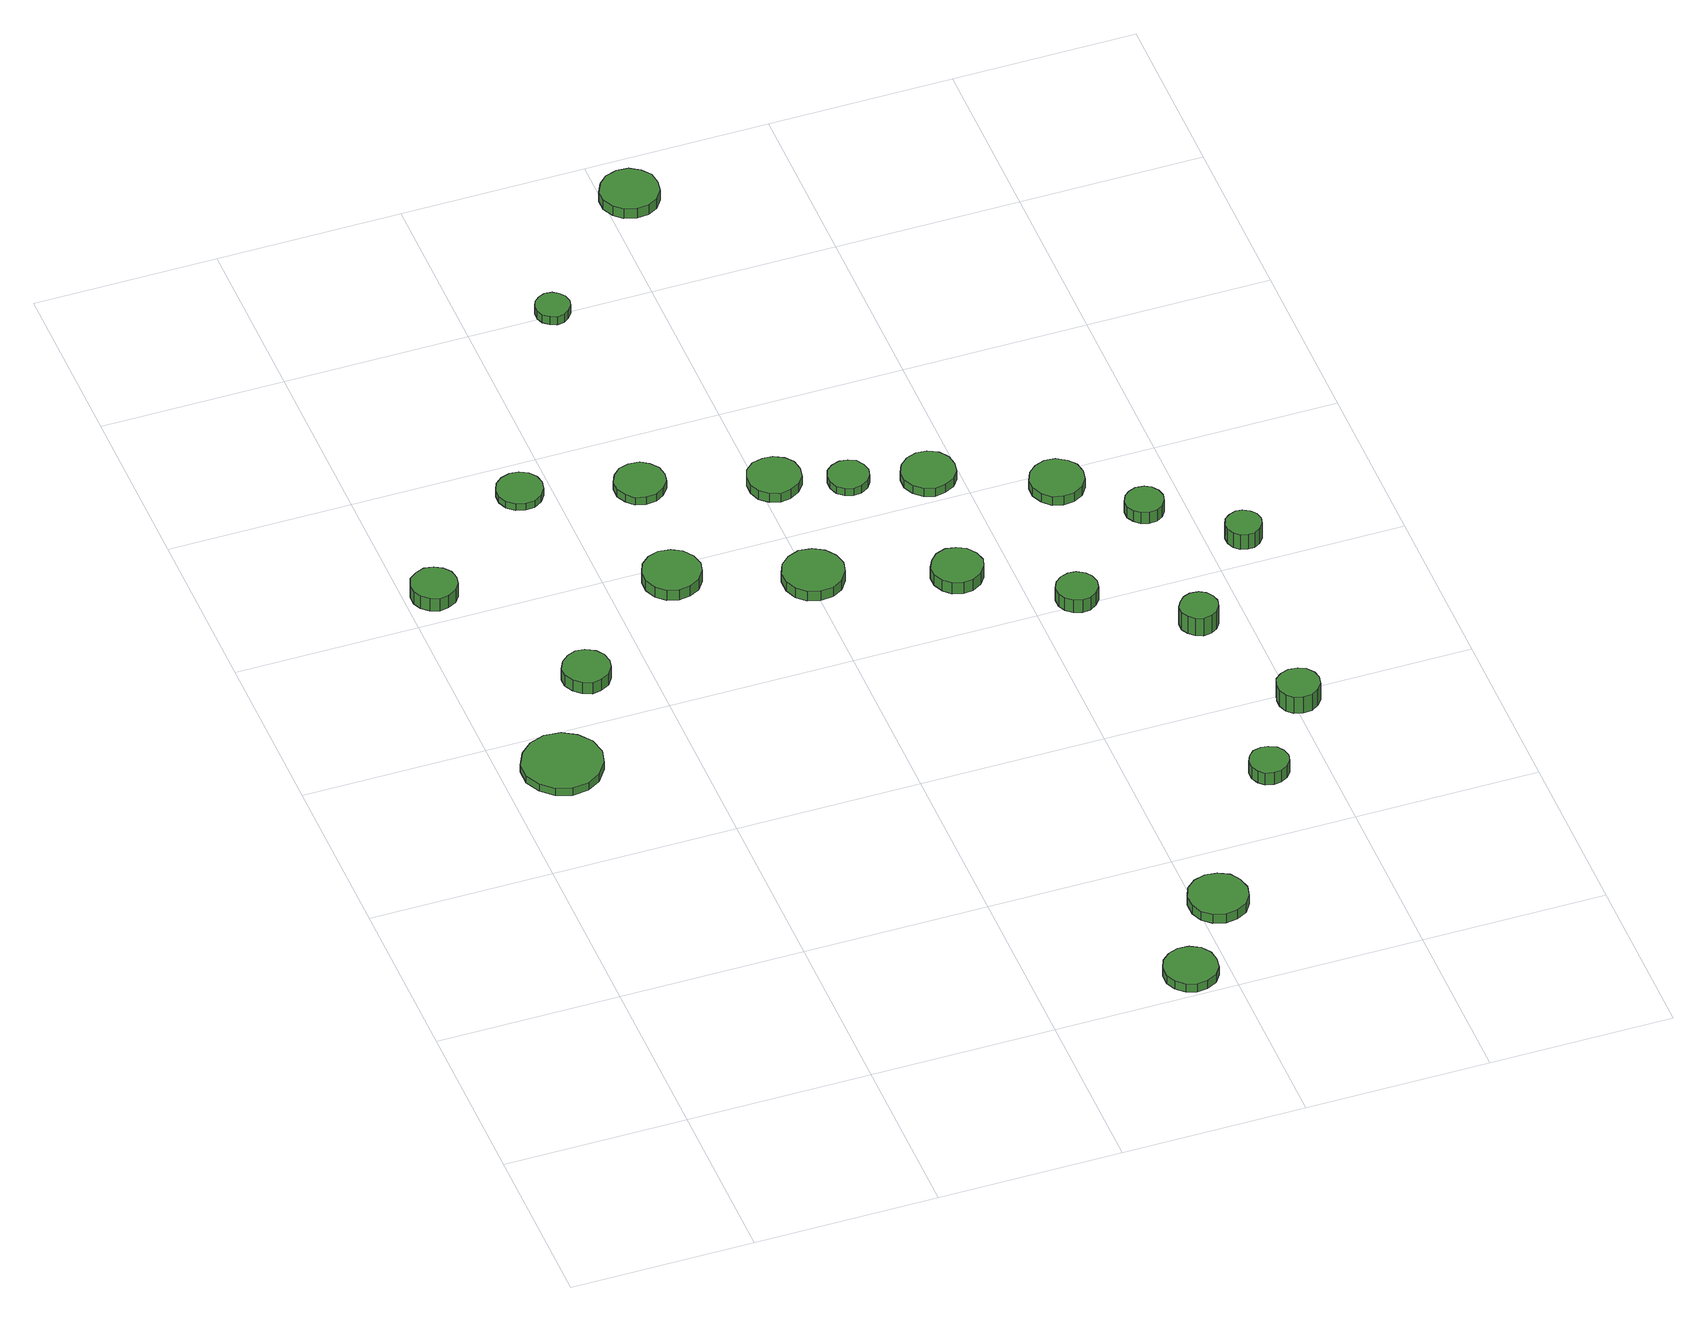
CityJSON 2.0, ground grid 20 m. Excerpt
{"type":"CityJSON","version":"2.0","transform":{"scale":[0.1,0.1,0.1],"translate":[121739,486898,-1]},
"CityObjects":{
"tree1":{"type":"SolitaryVegetationObject","attributes":{"function":"something"},"geometry":[{"type":"MultiSurface","lod":"1","boundaries":[[[0,1,2,3,4,5,6,7,8,9,10,11,12,13,14]],[[15,16,17,18,19,20,21,22,23,24,25,26,27,28,29]],[[0,29,28,1]],[[1,28,27,2]],[[2,27,26,3]],[[3,26,25,4]],[[4,25,24,5]],[[5,24,23,6]],[[6,23,22,7]],[[7,22,21,8]],[[8,21,20,9]],[[9,20,19,10]],[[10,19,18,11]],[[11,18,17,12]],[[12,17,16,13]],[[13,16,15,14]],[[14,15,29,0]]]}]},
"tree2":{"type":"SolitaryVegetationObject","attributes":{"function":"something"},"geometry":[{"type":"MultiSurface","lod":"1","boundaries":[[[30,31,32,33,34,35,36,37,38,39,40,41,42,43,44]],[[45,46,47,48,49,50,51,52,53,54,55,56,57,58,59]],[[30,59,58,31]],[[31,58,57,32]],[[32,57,56,33]],[[33,56,55,34]],[[34,55,54,35]],[[35,54,53,36]],[[36,53,52,37]],[[37,52,51,38]],[[38,51,50,39]],[[39,50,49,40]],[[40,49,48,41]],[[41,48,47,42]],[[42,47,46,43]],[[43,46,45,44]],[[44,45,59,30]]]}]},
"tree3":{"type":"SolitaryVegetationObject","attributes":{"function":"something"},"geometry":[{"type":"MultiSurface","lod":"1","boundaries":[[[60,61,62,63,64,65,66,67,68,69,70,71,72,73,74]],[[75,76,77,78,79,80,81,82,83,84,85,86,87,88,89]],[[60,89,88,61]],[[61,88,87,62]],[[62,87,86,63]],[[63,86,85,64]],[[64,85,84,65]],[[65,84,83,66]],[[66,83,82,67]],[[67,82,81,68]],[[68,81,80,69]],[[69,80,79,70]],[[70,79,78,71]],[[71,78,77,72]],[[72,77,76,73]],[[73,76,75,74]],[[74,75,89,60]]]}]},
"tree4":{"type":"SolitaryVegetationObject","attributes":{"function":"something"},"geometry":[{"type":"MultiSurface","lod":"1","boundaries":[[[90,91,92,93,94,95,96,97,98,99,100,101,102,103,104]],[[105,106,107,108,109,110,111,112,113,114,115,116,117,118,119]],[[90,119,118,91]],[[91,118,117,92]],[[92,117,116,93]],[[93,116,115,94]],[[94,115,114,95]],[[95,114,113,96]],[[96,113,112,97]],[[97,112,111,98]],[[98,111,110,99]],[[99,110,109,100]],[[100,109,108,101]],[[101,108,107,102]],[[102,107,106,103]],[[103,106,105,104]],[[104,105,119,90]]]}]},
"tree5":{"type":"SolitaryVegetationObject","attributes":{"function":"something"},"geometry":[{"type":"MultiSurface","lod":"1","boundaries":[[[120,121,122,123,124,125,126,127,128,129,130,131,132,133,134]],[[135,136,137,138,139,140,141,142,143,144,145,146,147,148,149]],[[120,149,148,121]],[[121,148,147,122]],[[122,147,146,123]],[[123,146,145,124]],[[124,145,144,125]],[[125,144,143,126]],[[126,143,142,127]],[[127,142,141,128]],[[128,141,140,129]],[[129,140,139,130]],[[130,139,138,131]],[[131,138,137,132]],[[132,137,136,133]],[[133,136,135,134]],[[134,135,149,120]]]}]},
"tree6":{"type":"SolitaryVegetationObject","attributes":{"function":"something"}},
"tree7":{"type":"SolitaryVegetationObject","attributes":{"function":"something"},"geometry":[{"type":"MultiSurface","lod":"1","boundaries":[[[150,151,152,153,154,155,156,157,158,159,160,161,162,163,164]],[[165,166,167,168,169,170,171,172,173,174,175,176,177,178,179]],[[150,179,178,151]],[[151,178,177,152]],[[152,177,176,153]],[[153,176,175,154]],[[154,175,174,155]],[[155,174,173,156]],[[156,173,172,157]],[[157,172,171,158]],[[158,171,170,159]],[[159,170,169,160]],[[160,169,168,161]],[[161,168,167,162]],[[162,167,166,163]],[[163,166,165,164]],[[164,165,179,150]]]}]},
"tree8":{"type":"SolitaryVegetationObject","attributes":{"function":"something"},"geometry":[{"type":"MultiSurface","lod":"1","boundaries":[[[180,181,182,183,184,185,186,187,188,189,190,191,192,193,194]],[[195,196,197,198,199,200,201,202,203,204,205,206,207,208,209]],[[180,209,208,181]],[[181,208,207,182]],[[182,207,206,183]],[[183,206,205,184]],[[184,205,204,185]],[[185,204,203,186]],[[186,203,202,187]],[[187,202,201,188]],[[188,201,200,189]],[[189,200,199,190]],[[190,199,198,191]],[[191,198,197,192]],[[192,197,196,193]],[[193,196,195,194]],[[194,195,209,180]]]}]},
"tree9":{"type":"SolitaryVegetationObject","attributes":{"function":"something"},"geometry":[{"type":"MultiSurface","lod":"1","boundaries":[[[210,211,212,213,214,215,216,217,218,219,220,221,222,223,224]],[[225,226,227,228,229,230,231,232,233,234,235,236,237,238,239]],[[210,239,238,211]],[[211,238,237,212]],[[212,237,236,213]],[[213,236,235,214]],[[214,235,234,215]],[[215,234,233,216]],[[216,233,232,217]],[[217,232,231,218]],[[218,231,230,219]],[[219,230,229,220]],[[220,229,228,221]],[[221,228,227,222]],[[222,227,226,223]],[[223,226,225,224]],[[224,225,239,210]]]}]},
"tree10":{"type":"SolitaryVegetationObject","attributes":{"function":"something"}},
"tree11":{"type":"SolitaryVegetationObject","attributes":{"function":"something"},"geometry":[{"type":"MultiSurface","lod":"1","boundaries":[[[240,241,242,243,244,245,246,247,248,249,250,251,252,253,254]],[[255,256,257,258,259,260,261,262,263,264,265,266,267,268,269]],[[240,269,268,241]],[[241,268,267,242]],[[242,267,266,243]],[[243,266,265,244]],[[244,265,264,245]],[[245,264,263,246]],[[246,263,262,247]],[[247,262,261,248]],[[248,261,260,249]],[[249,260,259,250]],[[250,259,258,251]],[[251,258,257,252]],[[252,257,256,253]],[[253,256,255,254]],[[254,255,269,240]]]}]},
"tree12":{"type":"SolitaryVegetationObject","attributes":{"function":"something"},"geometry":[{"type":"MultiSurface","lod":"1","boundaries":[[[270,271,272,273,274,275,276,277,278,279,280,281,282,283,284]],[[285,286,287,288,289,290,291,292,293,294,295,296,297,298,299]],[[270,299,298,271]],[[271,298,297,272]],[[272,297,296,273]],[[273,296,295,274]],[[274,295,294,275]],[[275,294,293,276]],[[276,293,292,277]],[[277,292,291,278]],[[278,291,290,279]],[[279,290,289,280]],[[280,289,288,281]],[[281,288,287,282]],[[282,287,286,283]],[[283,286,285,284]],[[284,285,299,270]]]}]},
"tree13":{"type":"SolitaryVegetationObject","attributes":{"function":"something"},"geometry":[{"type":"MultiSurface","lod":"1","boundaries":[[[300,301,302,303,304,305,306,307,308,309,310,311,312,313,314]],[[315,316,317,318,319,320,321,322,323,324,325,326,327,328,329]],[[300,329,328,301]],[[301,328,327,302]],[[302,327,326,303]],[[303,326,325,304]],[[304,325,324,305]],[[305,324,323,306]],[[306,323,322,307]],[[307,322,321,308]],[[308,321,320,309]],[[309,320,319,310]],[[310,319,318,311]],[[311,318,317,312]],[[312,317,316,313]],[[313,316,315,314]],[[314,315,329,300]]]}]},
"tree14":{"type":"SolitaryVegetationObject","attributes":{"function":"something"}},
"tree15":{"type":"SolitaryVegetationObject","attributes":{"function":"something"},"geometry":[{"type":"MultiSurface","lod":"1","boundaries":[[[330,331,332,333,334,335,336,337,338,339,340,341,342,343,344]],[[345,346,347,348,349,350,351,352,353,354,355,356,357,358,359]],[[330,359,358,331]],[[331,358,357,332]],[[332,357,356,333]],[[333,356,355,334]],[[334,355,354,335]],[[335,354,353,336]],[[336,353,352,337]],[[337,352,351,338]],[[338,351,350,339]],[[339,350,349,340]],[[340,349,348,341]],[[341,348,347,342]],[[342,347,346,343]],[[343,346,345,344]],[[344,345,359,330]]]}]},
"tree16":{"type":"SolitaryVegetationObject","attributes":{"function":"something"},"geometry":[{"type":"MultiSurface","lod":"1","boundaries":[[[360,361,362,363,364,365,366,367,368,369,370,371,372,373,374]],[[375,376,377,378,379,380,381,382,383,384,385,386,387,388,389]],[[360,389,388,361]],[[361,388,387,362]],[[362,387,386,363]],[[363,386,385,364]],[[364,385,384,365]],[[365,384,383,366]],[[366,383,382,367]],[[367,382,381,368]],[[368,381,380,369]],[[369,380,379,370]],[[370,379,378,371]],[[371,378,377,372]],[[372,377,376,373]],[[373,376,375,374]],[[374,375,389,360]]]}]},
"tree17":{"type":"SolitaryVegetationObject","attributes":{"function":"something"}},
"tree18":{"type":"SolitaryVegetationObject","attributes":{"function":"something"}},
"tree19":{"type":"SolitaryVegetationObject","attributes":{"function":"something"},"geometry":[{"type":"MultiSurface","lod":"1","boundaries":[[[390,391,392,393,394,395,396,397,398,399,400,401,402,403,404]],[[405,406,407,408,409,410,411,412,413,414,415,416,417,418,419]],[[390,419,418,391]],[[391,418,417,392]],[[392,417,416,393]],[[393,416,415,394]],[[394,415,414,395]],[[395,414,413,396]],[[396,413,412,397]],[[397,412,411,398]],[[398,411,410,399]],[[399,410,409,400]],[[400,409,408,401]],[[401,408,407,402]],[[402,407,406,403]],[[403,406,405,404]],[[404,405,419,390]]]}]},
"tree20":{"type":"SolitaryVegetationObject","attributes":{"function":"something"},"geometry":[{"type":"MultiSurface","lod":"1","boundaries":[[[420,421,422,423,424,425,426,427,428,429,430,431,432,433,434]],[[435,436,437,438,439,440,441,442,443,444,445,446,447,448,449]],[[420,449,448,421]],[[421,448,447,422]],[[422,447,446,423]],[[423,446,445,424]],[[424,445,444,425]],[[425,444,443,426]],[[426,443,442,427]],[[427,442,441,428]],[[428,441,440,429]],[[429,440,439,430]],[[430,439,438,431]],[[431,438,437,432]],[[432,437,436,433]],[[433,436,435,434]],[[434,435,449,420]]]}]},
"tree21":{"type":"SolitaryVegetationObject","attributes":{"function":"something"},"geometry":[{"type":"MultiSurface","lod":"1","boundaries":[[[450,451,452,453,454,455,456,457,458,459,460,461,462,463,464]],[[465,466,467,468,469,470,471,472,473,474,475,476,477,478,479]],[[450,479,478,451]],[[451,478,477,452]],[[452,477,476,453]],[[453,476,475,454]],[[454,475,474,455]],[[455,474,473,456]],[[456,473,472,457]],[[457,472,471,458]],[[458,471,470,459]],[[459,470,469,460]],[[460,469,468,461]],[[461,468,467,462]],[[462,467,466,463]],[[463,466,465,464]],[[464,465,479,450]]]}]},
"tree22":{"type":"SolitaryVegetationObject","attributes":{"function":"something"},"geometry":[{"type":"MultiSurface","lod":"1","boundaries":[[[480,481,482,483,484,485,486,487,488,489,490,491,492,493,494]],[[495,496,497,498,499,500,501,502,503,504,505,506,507,508,509]],[[480,509,508,481]],[[481,508,507,482]],[[482,507,506,483]],[[483,506,505,484]],[[484,505,504,485]],[[485,504,503,486]],[[486,503,502,487]],[[487,502,501,488]],[[488,501,500,489]],[[489,500,499,490]],[[490,499,498,491]],[[491,498,497,492]],[[492,497,496,493]],[[493,496,495,494]],[[494,495,509,480]]]}]},
"tree23":{"type":"SolitaryVegetationObject","attributes":{"function":"something"},"geometry":[{"type":"MultiSurface","lod":"1","boundaries":[[[510,511,512,513,514,515,516,517,518,519,520,521,522,523,524]],[[525,526,527,528,529,530,531,532,533,534,535,536,537,538,539]],[[510,539,538,511]],[[511,538,537,512]],[[512,537,536,513]],[[513,536,535,514]],[[514,535,534,515]],[[515,534,533,516]],[[516,533,532,517]],[[517,532,531,518]],[[518,531,530,519]],[[519,530,529,520]],[[520,529,528,521]],[[521,528,527,522]],[[522,527,526,523]],[[523,526,525,524]],[[524,525,539,510]]]}]},
"tree24":{"type":"SolitaryVegetationObject","attributes":{"function":"something"},"geometry":[{"type":"MultiSurface","lod":"1","boundaries":[[[540,541,542,543,544,545,546,547,548,549,550,551,552,553,554]],[[555,556,557,558,559,560,561,562,563,564,565,566,567,568,569]],[[540,569,568,541]],[[541,568,567,542]],[[542,567,566,543]],[[543,566,565,544]],[[544,565,564,545]],[[545,564,563,546]],[[546,563,562,547]],[[547,562,561,548]],[[548,561,560,549]],[[549,560,559,550]],[[550,559,558,551]],[[551,558,557,552]],[[552,557,556,553]],[[553,556,555,554]],[[554,555,569,540]]]}]},
"tree25":{"type":"SolitaryVegetationObject","attributes":{"function":"something"},"geometry":[{"type":"MultiSurface","lod":"1","boundaries":[[[570,571,572,573,574,575,576,577,578,579,580,581,582,583,584]],[[585,586,587,588,589,590,591,592,593,594,595,596,597,598,599]],[[570,599,598,571]],[[571,598,597,572]],[[572,597,596,573]],[[573,596,595,574]],[[574,595,594,575]],[[575,594,593,576]],[[576,593,592,577]],[[577,592,591,578]],[[578,591,590,579]],[[579,590,589,580]],[[580,589,588,581]],[[581,588,587,582]],[[582,587,586,583]],[[583,586,585,584]],[[584,585,599,570]]]}]},
"tree26":{"type":"SolitaryVegetationObject","attributes":{"function":"something"},"geometry":[{"type":"MultiSurface","lod":"1","boundaries":[[[600,601,602,603,604,605,606,607,608,609,610,611,612,613,614]],[[615,616,617,618,619,620,621,622,623,624,625,626,627,628,629]],[[600,629,628,601]],[[601,628,627,602]],[[602,627,626,603]],[[603,626,625,604]],[[604,625,624,605]],[[605,624,623,606]],[[606,623,622,607]],[[607,622,621,608]],[[608,621,620,609]],[[609,620,619,610]],[[610,619,618,611]],[[611,618,617,612]],[[612,617,616,613]],[[613,616,615,614]],[[614,615,629,600]]]}]},
"tree27":{"type":"SolitaryVegetationObject","attributes":{"function":"something"},"geometry":[{"type":"MultiSurface","lod":"1","boundaries":[[[630,631,632,633,634,635,636,637,638,639,640,641,642,643,644]],[[645,646,647,648,649,650,651,652,653,654,655,656,657,658,659]],[[630,659,658,631]],[[631,658,657,632]],[[632,657,656,633]],[[633,656,655,634]],[[634,655,654,635]],[[635,654,653,636]],[[636,653,652,637]],[[637,652,651,638]],[[638,651,650,639]],[[639,650,649,640]],[[640,649,648,641]],[[641,648,647,642]],[[642,647,646,643]],[[643,646,645,644]],[[644,645,659,630]]]}]},
"tree28":{"type":"SolitaryVegetationObject","attributes":{"function":"something"}},
"tree29":{"type":"SolitaryVegetationObject","attributes":{"function":"something"}},
"tree30":{"type":"SolitaryVegetationObject","attributes":{"function":"something"}},
"tree31":{"type":"SolitaryVegetationObject","attributes":{"function":"something"}},
"tree32":{"type":"SolitaryVegetationObject","attributes":{"function":"something"}},
"tree33":{"type":"SolitaryVegetationObject","attributes":{"function":"something"}},
"tree34":{"type":"SolitaryVegetationObject","attributes":{"function":"something"}},
"tree35":{"type":"SolitaryVegetationObject","attributes":{"function":"something"}},
"tree36":{"type":"SolitaryVegetationObject","attributes":{"function":"something"}},
"tree37":{"type":"SolitaryVegetationObject","attributes":{"function":"something"}},
"tree38":{"type":"SolitaryVegetationObject","attributes":{"function":"something"}},
"tree39":{"type":"SolitaryVegetationObject","attributes":{"function":"something"}}
},
"vertices":[
[107,546,16],[103,564,16],[92,578,16],[77,587,16],[59,589,16],[42,583,16],[29,571,16],[21,555,16],[21,537,16],[29,521,16],[42,509,16],[59,503,16],[77,505,16],[92,514,16],[103,529,16],[103,529,6],[92,514,6],[77,505,6],[59,503,6],[42,509,6],[29,521,6],[21,537,6],[21,555,6],[29,571,6],[42,583,6],[59,589,6],[77,587,6],[92,578,6],[103,564,6],[107,546,6],
[56,840,22],[54,850,22],[48,858,22],[39,863,22],[29,865,22],[19,861,22],[11,855,22],[7,845,22],[7,835,22],[11,826,22],[19,819,22],[29,815,22],[39,817,22],[48,822,22],[54,830,22],[54,830,5],[48,822,5],[39,817,5],[29,815,5],[19,819,5],[11,826,5],[7,835,5],[7,845,5],[11,855,5],[19,861,5],[29,865,5],[39,863,5],[48,858,5],[54,850,5],[56,840,5],
[160,669,20],[158,680,20],[152,688,20],[142,694,20],[132,695,20],[122,691,20],[114,684,20],[109,674,20],[109,664,20],[114,654,20],[122,647,20],[132,643,20],[142,645,20],[152,650,20],[158,659,20],[158,659,5],[152,650,5],[142,645,5],[132,643,5],[122,647,5],[114,654,5],[109,664,5],[109,674,5],[114,684,5],[122,691,5],[132,695,5],[142,694,5],[152,688,5],[158,680,5],[160,669,5],
[191,955,14],[189,965,14],[183,973,14],[174,978,14],[164,979,14],[154,976,14],[146,969,14],[142,960,14],[142,950,14],[146,940,14],[154,933,14],[164,930,14],[174,931,14],[183,936,14],[189,945,14],[189,945,5],[183,936,5],[174,931,5],[164,930,5],[154,933,5],[146,940,5],[142,950,5],[142,960,5],[146,969,5],[154,976,5],[164,979,5],[174,978,5],[183,973,5],[189,965,5],[191,955,5],
[299,778,19],[296,791,19],[288,802,19],[277,808,19],[264,810,19],[252,806,19],[242,797,19],[237,785,19],[237,772,19],[242,760,19],[252,751,19],[264,747,19],[277,749,19],[288,755,19],[296,766,19],[296,766,5],[288,755,5],[277,749,5],[264,747,5],[252,751,5],[242,760,5],[237,772,5],[237,785,5],[242,797,5],[252,806,5],[264,810,5],[277,808,5],[288,802,5],[296,791,5],[299,778,5],
[313,924,14],[311,935,14],[304,944,14],[295,950,14],[283,951,14],[272,948,14],[264,940,14],[259,930,14],[259,918,14],[264,908,14],[272,900,14],[283,897,14],[295,898,14],[304,904,14],[311,913,14],[311,913,4],[304,904,4],[295,898,4],[283,897,4],[272,900,4],[264,908,4],[259,918,4],[259,930,4],[264,940,4],[272,948,4],[283,951,4],[295,950,4],[304,944,4],[311,935,4],[313,924,4],
[588,32,16],[586,44,16],[579,54,16],[568,60,16],[556,61,16],[545,57,16],[536,49,16],[531,38,16],[531,26,16],[536,15,16],[545,7,16],[556,3,16],[568,4,16],[579,10,16],[586,20,16],[586,20,5],[579,10,5],[568,4,5],[556,3,5],[545,7,5],[536,15,5],[531,26,5],[531,38,5],[536,49,5],[545,57,5],[556,61,5],[568,60,5],[579,54,5],[586,44,5],[588,32,5],
[437,731,17],[434,744,17],[426,755,17],[414,762,17],[400,764,17],[387,759,17],[377,750,17],[372,738,17],[372,724,17],[377,711,17],[387,702,17],[400,698,17],[414,699,17],[426,706,17],[434,717,17],[434,717,4],[426,706,4],[414,699,4],[400,698,4],[387,702,4],[377,711,4],[372,724,4],[372,738,4],[377,750,4],[387,759,4],[400,764,4],[414,762,4],[426,755,4],[434,744,4],[437,731,4],
[311,1201,19],[309,1209,19],[304,1215,19],[298,1219,19],[290,1220,19],[283,1217,19],[277,1212,19],[274,1205,19],[274,1197,19],[277,1190,19],[283,1185,19],[290,1182,19],[298,1183,19],[304,1187,19],[309,1193,19],[309,1193,8],[304,1187,8],[298,1183,8],[290,1182,8],[283,1185,8],[277,1190,8],[274,1197,8],[274,1205,8],[277,1212,8],[283,1217,8],[290,1220,8],[298,1219,8],[304,1215,8],[309,1209,8],[311,1201,8],
[655,124,17],[652,137,17],[645,148,17],[633,154,17],[620,156,17],[607,152,17],[597,143,17],[592,131,17],[592,117,17],[597,105,17],[607,96,17],[620,92,17],[633,94,17],[645,100,17],[652,111,17],[652,111,5],[645,100,5],[633,94,5],[620,92,5],[607,96,5],[597,105,5],[592,117,5],[592,131,5],[597,143,5],[607,152,5],[620,156,5],[633,154,5],[645,148,5],[652,137,5],[655,124,5],
[445,882,16],[443,894,16],[436,903,16],[425,909,16],[414,910,16],[402,907,16],[393,899,16],[389,888,16],[389,876,16],[393,865,16],[402,857,16],[414,853,16],[425,855,16],[436,861,16],[443,870,16],[443,870,4],[436,861,4],[425,855,4],[414,853,4],[402,857,4],[393,865,4],[389,876,4],[389,888,4],[393,899,4],[402,907,4],[414,910,4],[425,909,4],[436,903,4],[443,894,4],[445,882,4],
[511,859,14],[509,868,14],[504,876,14],[496,880,14],[487,881,14],[478,878,14],[471,872,14],[468,864,14],[468,855,14],[471,846,14],[478,840,14],[487,837,14],[496,838,14],[504,843,14],[509,850,14],[509,850,4],[504,843,4],[496,838,4],[487,837,4],[478,840,4],[471,846,4],[468,855,4],[468,864,4],[471,872,4],[478,878,4],[487,881,4],[496,880,4],[504,876,4],[509,868,4],[511,859,4],
[572,685,19],[569,696,19],[562,706,19],[552,711,19],[541,713,19],[530,709,19],[522,701,19],[517,691,19],[517,680,19],[522,669,19],[530,661,19],[541,658,19],[552,659,19],[562,665,19],[569,674,19],[569,674,4],[562,665,4],[552,659,4],[541,658,4],[530,661,4],[522,669,4],[517,680,4],[517,691,4],[522,701,4],[530,709,4],[541,713,4],[552,711,4],[562,706,4],[569,696,4],[572,685,4],
[596,835,16],[594,847,16],[587,857,16],[576,863,16],[564,864,16],[553,860,16],[544,852,16],[539,841,16],[539,829,16],[544,818,16],[553,810,16],[564,806,16],[576,808,16],[587,814,16],[594,823,16],[594,823,5],[587,814,5],[576,808,5],[564,806,5],[553,810,5],[544,818,5],[539,829,5],[539,841,5],[544,852,5],[553,860,5],[564,864,5],[576,863,5],[587,857,5],[594,847,5],[596,835,5],
[456,1336,23],[454,1349,23],[446,1359,23],[435,1366,23],[422,1367,23],[409,1363,23],[400,1354,23],[394,1342,23],[394,1329,23],[400,1317,23],[409,1309,23],[422,1305,23],[435,1306,23],[446,1312,23],[454,1323,23],[454,1323,10],[446,1312,10],[435,1306,10],[422,1305,10],[409,1309,10],[400,1317,10],[394,1329,10],[394,1342,10],[400,1354,10],[409,1363,10],[422,1367,10],[435,1366,10],[446,1359,10],[454,1349,10],[456,1336,10],
[762,294,21],[760,303,21],[755,310,21],[747,314,21],[739,315,21],[730,313,21],[724,307,21],[720,299,21],[720,290,21],[724,282,21],[730,276,21],[739,274,21],[747,275,21],[755,279,21],[760,286,21],[760,286,5],[755,279,5],[747,275,5],[739,274,5],[730,276,5],[724,282,5],[720,290,5],[720,299,5],[724,307,5],[730,313,5],[739,315,5],[747,314,5],[755,310,5],[760,303,5],[762,294,5],
[669,610,22],[667,619,22],[662,626,22],[654,631,22],[645,632,22],[636,629,22],[629,623,22],[625,615,22],[625,605,22],[629,597,22],[636,591,22],[645,588,22],[654,589,22],[662,594,22],[667,601,22],[667,601,5],[662,594,5],[654,589,5],[645,588,5],[636,591,5],[629,597,5],[625,605,5],[625,615,5],[629,623,5],[636,629,5],[645,632,5],[654,631,5],[662,626,5],[667,619,5],[669,610,5],
[772,533,29],[770,541,29],[765,548,29],[758,552,29],[749,553,29],[741,550,29],[735,544,29],[731,537,29],[731,528,29],[735,521,29],[741,515,29],[749,512,29],[758,513,29],[765,517,29],[770,524,29],[770,524,5],[765,517,5],[758,513,5],[749,512,5],[741,515,5],[735,521,5],[731,528,5],[731,537,5],[735,544,5],[741,550,5],[749,553,5],[758,552,5],[765,548,5],[770,541,5],[772,533,5],
[715,778,17],[713,790,17],[706,799,17],[695,806,17],[683,807,17],[672,803,17],[663,795,17],[658,784,17],[658,772,17],[663,761,17],[672,752,17],[683,749,17],[695,750,17],[706,756,17],[713,766,17],[713,766,5],[706,756,5],[695,750,5],[683,749,5],[672,752,5],[663,761,5],[658,772,5],[658,784,5],[663,795,5],[672,803,5],[683,807,5],[695,806,5],[706,799,5],[713,790,5],[715,778,5],
[830,389,27],[828,398,27],[822,406,27],[814,410,27],[804,411,27],[795,408,27],[788,402,27],[785,393,27],[785,384,27],[788,375,27],[795,369,27],[804,366,27],[814,367,27],[822,372,27],[828,379,27],[828,379,5],[822,372,5],[814,367,5],[804,366,5],[795,369,5],[788,375,5],[785,384,5],[785,393,5],[788,402,5],[795,408,5],[804,411,5],[814,410,5],[822,406,5],[828,398,5],[830,389,5],
[778,712,21],[776,720,21],[771,727,21],[764,731,21],[755,732,21],[747,729,21],[741,724,21],[737,716,21],[737,707,21],[741,700,21],[747,694,21],[755,691,21],[764,692,21],[771,696,21],[776,703,21],[776,703,6],[771,696,6],[764,692,6],[755,691,6],[747,694,6],[741,700,6],[737,707,6],[737,716,6],[741,724,6],[747,729,6],[755,732,6],[764,731,6],[771,727,6],[776,720,6],[778,712,6],
[858,639,26],[856,647,26],[851,653,26],[844,657,26],[837,658,26],[829,655,26],[823,650,26],[820,643,26],[820,635,26],[823,627,26],[829,622,26],[837,620,26],[844,620,26],[851,624,26],[856,631,26],[856,631,6],[851,624,6],[844,620,6],[837,620,6],[829,622,6],[823,627,6],[820,635,6],[820,643,6],[823,650,6],[829,655,6],[837,658,6],[844,657,6],[851,653,6],[856,647,6],[858,639,6]
]}
